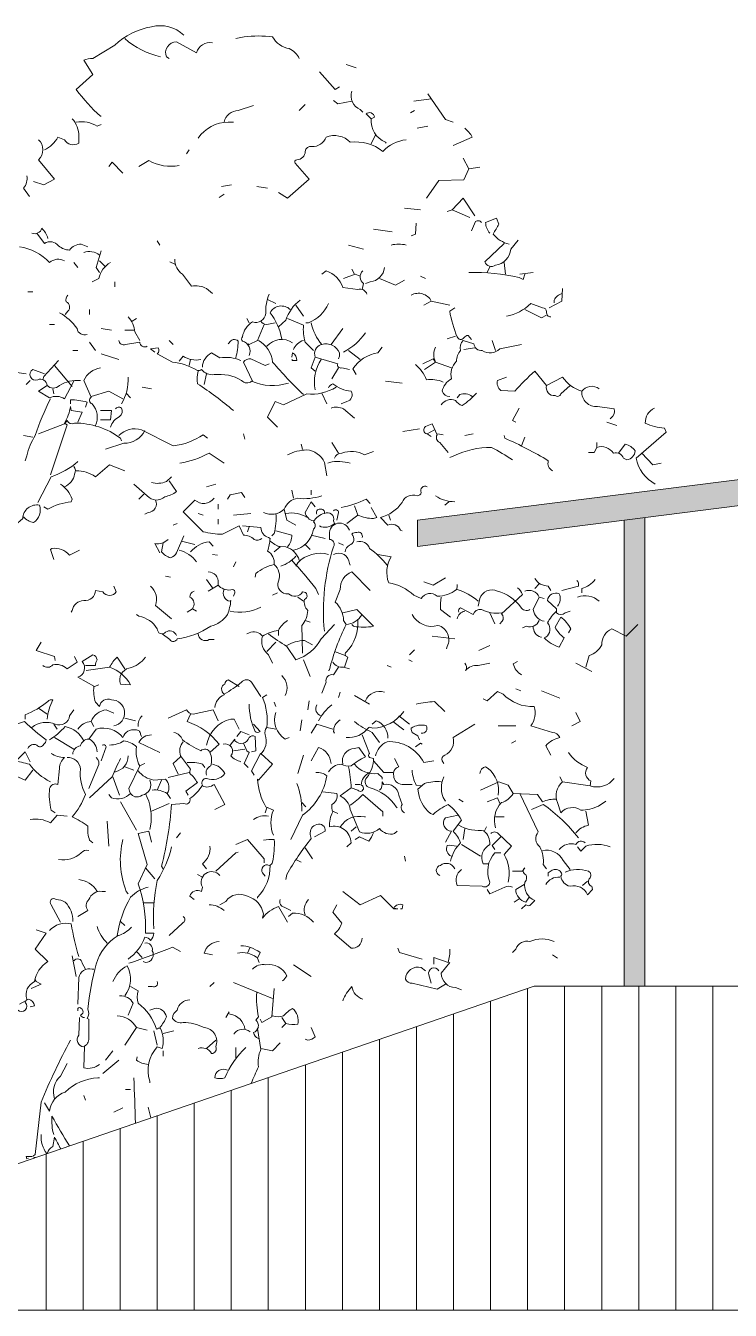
# Model space of a CAD drawing. Header units: millimetres. Extents: x 922141 to 965068, y 34629 to 256118.
# Drawn here: x 932597 to 935315, y 232863 to 237815 of the extents above; entities that cross this region are included whole.
import ezdxf

# ---------------------------------------------------------------- set-up
doc = ezdxf.new("R2010")
doc.units = ezdxf.units.MM
for name, color, linetype, lineweight in [('A-HATCH', 251, 'Continuous', 9), ('HATCH', 8, 'Continuous', 5), ('MCA__ SCALE', 154, 'Continuous', 18)]:
    doc.layers.add(name, color=color, linetype=linetype, lineweight=lineweight)
doc.layers.add('MCA__ PISCINA ELEV.', color=91, linetype='Continuous')

# ---------------------------------------------------------------- blocks, each defined once
blk = doc.blocks.new('01')
at = {"layer": 'HATCH'}
for points in [[(626265.3, 369119.6, 0.259125), (626227.2, 369129.4, 0.14621), (626184.3, 369107.9), (626158.9, 369092.3, 0.140045), (626148.1, 369090.3), (626158.9, 369073.7), (626139.3, 369056.1, 0.045349), (626167.7, 369024.9), (626168.6, 369024.9)], [(626196, 369115.7, 0.120178), (626238, 369094.2)], [(626298.5, 369110.8, 0.374222), (626280, 369099.1), (626256.5, 369111.8, 0.538727), (626244.8, 369094.2), (626247.8, 369092.3)], [(626400.1, 369092.3, 0.166656), (626388.4, 369104, -0.236053), (626368.9, 369117.7, 0.059021), (626335.7, 369117.7), (626325.9, 369115.7)], [(626461.6, 369054.2, 0.386597), (626471.4, 369032.7), (626474.3, 369029.8)], [(626312.2, 369018.1, -0.35463), (626328.8, 369031.7), (626346.4, 369037.6)], [(626134.5, 369022, -0.207474), (626142.3, 369001.4), (626142.3, 368993.6, -0.433868), (626125.7, 368997.5), (626117.9, 369000.5, -0.162277), (626102.2, 368985.8)], [(626484.1, 369022), (626478.2, 369027.8, -0.586716), (626488, 369023.9), (626484.1, 369022)], [(626484.1, 369022, 0.32309), (626500.7, 368994.6), (626501.7, 368993.6)], [(626139.3, 369018.1, -0.185669), (626163.8, 369013.2), (626168.6, 369015.1)], [(626281.9, 368999.5, -0.24263), (626317.1, 369018.1), (626323, 369018.1)], [(626593.5, 369011.2, -0.082748), (626602.3, 369000.5), (626579.8, 368990.7)], [(626095.4, 368997.5, -0.416656), (626095.4, 368974.1), (626114, 368951.6), (626101.3, 368944.8), (626089.5, 368948.7)], [(626525.1, 368997.5, 0.171967), (626497.8, 368983.9, 0.200745), (626459.7, 368994.6, 0.302124), (626431.4, 369000.5, -0.343094), (626414.8, 368989.7, 0.4142), (626407, 368983.9, -0.4142), (626397.2, 368974.1, 0.618027), (626395.2, 368970.2), (626411.8, 368951.6), (626386.4, 368929.2), (626375.7, 368936)], [(626259.5, 368967.3, -0.17128), (626224.3, 368973.1), (626212.6, 368966.3)], [(626081.7, 368955.5, -0.212204), (626077.8, 368940.9), (626084.7, 368931.1)], [(626613, 368900.9, 0.442368), (626606.2, 368901.8), (626601.3, 368891.1)], [(626622.8, 368888.2, -0.178864), (626617.9, 368900.9), (626630.6, 368905.7), (626633.5, 368898.9, 0.010635), (626626.7, 368887.2, 0.164948), (626645.3, 368875.5)], [(626106.1, 368882.3, 0.135742), (626099.3, 368894, -0.4142), (626087.6, 368888.2)], [(626093.4, 368888.2), (626102.2, 368876.4, -0.388977), (626118.8, 368873.5, 0.178864), (626131.5, 368868.6, -0.243835), (626145.2, 368875.5), (626153, 368872.5)], [(626072.9, 368872.5, -0.175232), (626108.1, 368854, -0.323349), (626125.7, 368855.9)], [(626525.1, 368874.5, 0.112473), (626507.5, 368874.5)], [(626639.4, 368876.4), (626616.9, 368855, 0.489075), (626629.6, 368851, 0.354019), (626647.2, 368869.6), (626656, 368880.3)], [(626166.7, 368862.8, 0.250641), (626148.1, 368865.7)], [(626254.6, 368857.9, 0.248367), (626263.4, 368840.3), (626274.1, 368826.6, -0.162277), (626291.7, 368823.7), (626298.5, 368817.8)], [(626179.4, 368854, 0.211838), (626165.7, 368835.4), (626157.9, 368831.5)], [(626479.2, 368816.9, 0.4142), (626468.5, 368822.7), (626450.9, 368824.7, 0.255402), (626431.4, 368844.2), (626426.5, 368840.3)], [(626474.3, 368844.2, 0.471924), (626475.3, 368829.6), (626473.4, 368822.7)], [(626499.7, 368848.1, -0.354019), (626483.1, 368831.5), (626477.3, 368829.6)], [(626598.4, 368842.3, -0.065994), (626657, 368836.4), (626661.9, 368834.4), (626663.8, 368840.3)], [(626129.6, 368815.9, 0.302765), (626127.6, 368808.1, -0.544022), (626129.6, 368797.3), (626126.6, 368793.4)], [(626365, 368816.9, 0.12587), (626361, 368794.4, -0.472687), (626345.4, 368784.6, 0.225525), (626333.7, 368767.1, 0.4142), (626333.7, 368762.2, -0.453766), (626341.5, 368745.6)], [(626401.1, 368810, 0.162277), (626384.5, 368786.6), (626375.7, 368778.8)], [(626531, 368815.9, -0.427887), (626554.4, 368809), (626575.9, 368804.2)], [(626707.8, 368817.8, 0.25296), (626698, 368810), (626698, 368807.1)], [(626152, 368770, -0.45993), (626140.3, 368776.8, 0.119247), (626119.8, 368795.4)], [(626389.4, 368799.3, 0.489075), (626365.9, 368795.4, -0.119324), (626379.6, 368765.1)], [(626434.3, 368806.1, -0.19191), (626410.9, 368783.7), (626407.9, 368783.7)], [(626581.8, 368801.2), (626575.9, 368797.3, 0.056015), (626584.7, 368767.1, 0.618027), (626592.5, 368766.1, -0.236053), (626597.4, 368769), (626601.3, 368764.1)], [(626694.1, 368790.5, -0.45993), (626689.2, 368796.4, 0.4142), (626684.3, 368801.2), (626670.6, 368806.1, -0.153275), (626642.3, 368791.5)], [(626199.9, 368790.5, -0.178864), (626207.7, 368772.9), (626213.6, 368763.1)], [(626355.2, 368785.6, 0.276978), (626362, 368781.7), (626371.8, 368783.7)], [(626386.4, 368788.5), (626405, 368780.7, 0.099014), (626407, 368761.2), (626416.7, 368751.4)], [(626413.8, 368783.7, 0.125443), (626426.5, 368758.3, -0.386597), (626447, 368748.5), (626447, 368744.6), (626446, 368741.7)], [(626325.9, 368742.6, 0.048889), (626328.8, 368762.2, 0.526016), (626318.1, 368760.2), (626317.1, 368759.2)], [(626362, 368756.3, -0.37883), (626392.3, 368760.2)], [(626477.3, 368771.9, -0.126114), (626451.9, 368749.5)], [(626189.2, 368763.1, 0.509216), (626197, 368758.3), (626213.6, 368761.2, 0.566177), (626222.4, 368756.3)], [(626387.4, 368713.3, -0.181442), (626344.4, 368715.3, -0.4142), (626332.7, 368716.3, 0.16394), (626300.5, 368723.1, -0.253143), (626285.8, 368729, -0.236053), (626281, 368728, 0.100998), (626251.7, 368737.8), (626234.1, 368747.5, 0.4142), (626235.1, 368754.4), (626226.3, 368753.4), (626231.2, 368749.5)], [(626352.3, 368763.1, -0.241638), (626368.9, 368737.8, 0.024979), (626405, 368699.7)], [(626405, 368763.1, 0.236053), (626393.3, 368752.4)], [(626425.5, 368758.3, 0.4142), (626418.7, 368743.6), (626413.8, 368730.9), (626418.7, 368727)], [(626466.5, 368723.1), (626462.6, 368729.9, -0.210266), (626491.9, 368748.5), (626496.8, 368755.3)], [(626559.3, 368755.3, 0.224854), (626559.3, 368737.8), (626546.6, 368729)], [(626575.9, 368697.7, -0.312363), (626567.1, 368703.6, -0.225677), (626577.9, 368718.2, -0.25499), (626583.7, 368738.7, -0.148804), (626588.6, 368751.4, -0.276978), (626591.5, 368763.1), (626604.2, 368759.2, 0.441483), (626614, 368751.4, 0.38205), (626634.5, 368753.4), (626659.9, 368758.3)], [(626259.5, 368738.7), (626264.4, 368744.6, 0.192581), (626284.9, 368740.7)], [(626331.7, 368739.7, 0.146759), (626307.3, 368742.6), (626297.6, 368748.5, 0.276978), (626286.8, 368731.9)], [(626345.4, 368715.3), (626334.7, 368737.8, -0.226822), (626343.5, 368741.7), (626360.1, 368733.8), (626365, 368735.8)], [(626391.3, 368743.6), (626392.3, 368748.5, -0.302765), (626397.2, 368739.7), (626392.3, 368739.7), (626391.3, 368740.7)], [(626425.5, 368740.7, 0.197815), (626418.7, 368705.5)], [(626418.7, 368743.6), (626445, 368735.8, 0.599991), (626449.9, 368730.9), (626458.7, 368729)], [(626535.9, 368734.8, -0.143997), (626548.6, 368717.2, -0.146759), (626568.1, 368714.3)], [(626102.2, 368724.1), (626088.6, 368729, 0.942245), (626094.4, 368717.2, -0.514618), (626105.2, 368710.4, 0.4142), (626119.8, 368710.4, -0.160355), (626144.2, 368716.3)], [(626167.7, 368730.9, 0.259125), (626148.1, 368716.3), (626156.9, 368696.7, 0.618027), (626157.9, 368688.9, -0.301163), (626161.8, 368663.5)], [(626199.9, 368720.2, -0.148178), (626192.1, 368688.9)], [(626281.9, 368727, 0.082748), (626281, 368712.4, -0.034805), (626323, 368681.1)], [(626689.2, 368710.4), (626675.5, 368727, 0.041733), (626652.1, 368703.6), (626635.5, 368704.5, -0.265564), (626631.6, 368716.3), (626642.3, 368720.2)], [(626730.2, 368703.6, -0.162277), (626707.8, 368720.2), (626689.2, 368710.4, 0.541992), (626699, 368698.7, 0.523941), (626705.8, 368700.6), (626716.6, 368710.4)], [(626136.4, 368715.3), (626125.7, 368694.8, 0.274826), (626108.1, 368695.8), (626095.4, 368703.6), (626105.2, 368710.4)], [(626443.1, 368708.5, -0.169128), (626408.9, 368700.6), (626381.6, 368687.9), (626371.8, 368691.8), (626363, 368673.3), (626374.7, 368661.6)], [(626434.3, 368707.5, -0.199997), (626439.2, 368712.4, 0.141068), (626460.7, 368703.6, -0.514618), (626455.8, 368691.8), (626448.9, 368688.9)], [(626750.7, 368706.5, 0.417374), (626730.2, 368703.6, 0.463791), (626748.8, 368686), (626768.3, 368683.1, -0.302765), (626764.4, 368672.3), (626763.4, 368671.3)], [(626109.1, 368694.8, 0.03894), (626091.5, 368651.8, 0.100754), (626081.7, 368628.4), (626079.8, 368622.5)], [(626150.1, 368685), (626152, 368690.9, 0.064087), (626132.5, 368693.8), (626132.5, 368688.9)], [(626566.1, 368687.9, -0.37204), (626582.7, 368692.8, 0.162277), (626590.6, 368687, 0.055374), (626607.2, 368701.6)], [(626602.3, 368697.7, 0.255692), (626587.6, 368699.7), (626584.7, 368695.8)], [(626109.1, 368605.9), (626128.6, 368664.5), (626125.7, 368666.5, 0.104355), (626132.5, 368686), (626133.5, 368681.1), (626146.2, 368679.2), (626141.3, 368667.4)], [(626185.2, 368683.1, -0.442368), (626192.1, 368684, -0.369919), (626190.1, 368674.3, 0.196625), (626179.4, 368661.6)], [(626437.2, 368684, -0.204086), (626451.9, 368683.1), (626464.6, 368672.3)], [(626815.2, 368684, 0.301514), (626804.5, 368666.5, 0.092056), (626826.9, 368660.6), (626828.9, 368655.7), (626793.7, 368625.4, 0.222809), (626816.2, 368595.2)], [(626095.4, 368653.8), (626125.7, 368665.5), (626128.6, 368669.4, 0.4142), (626137.4, 368666.5, -0.159607), (626191.1, 368648.9), (626192.1, 368645.9)], [(626189.2, 368651.8, -0.291199), (626215.5, 368658.6), (626252.6, 368640.1, 0.123093), (626287.8, 368652.8), (626292.7, 368648.9)], [(626549.5, 368653.8, -0.659393), (626547.6, 368662.5), (626555.4, 368665.5), (626561.3, 368652.8, 0.49527), (626564.2, 368644), (626574, 368632.3)], [(626219.4, 368657.7, -0.286789), (626195, 368643), (626173.5, 368636.2)], [(626696, 368610.8, -0.362045), (626691.2, 368622.5, 0.029785), (626640.4, 368648.9), (626639.4, 368651.8)], [(626260.5, 368619.6, 0.07692), (626294.6, 368631.3), (626312.2, 368619.6)], [(626386.4, 368629.3, -0.116699), (626408.9, 368635.2, -0.270767), (626429.4, 368620.6), (626432.3, 368604.9)], [(626441.1, 368625.4, -0.364258), (626449.9, 368631.3, -0.223816), (626476.3, 368629.3), (626487, 368633.2)], [(626649.2, 368623.5, 0.023788), (626624.7, 368638.1, 0.105392), (626580.8, 368628.4), (626575.9, 368626.4)], [(626738, 368632.3), (626744.9, 368632.3), (626747.8, 368638.1, -0.343094), (626767.3, 368631.3, -0.4142), (626779.1, 368625.4), (626783, 368623.5, 0.359619), (626792.7, 368634.2, 0.165543), (626781, 368642), (626773.2, 368631.3)], [(626141.3, 368621.5, -0.101349), (626110, 368603.9), (626094.4, 368573.7)], [(626136.4, 368615.7, -0.343094), (626137.4, 368606.9, -0.260178), (626125.7, 368592.2)], [(626139.3, 368610.8, -0.148178), (626161.8, 368603.9), (626178.4, 368617.6), (626196, 368610.8)], [(626459.7, 368619.6, 0.121552), (626435.3, 368620.6), (626433.3, 368619.6)], [(626247.8, 368599.1), (626256.5, 368586.4, -0.109772), (626242.9, 368580.5, -0.427002), (626222.4, 368581.5), (626206.7, 368595.2)], [(626250.7, 368603.9), (626244.8, 368598.1, -0.166153), (626227.2, 368597.1)], [(626120.8, 368595.2, -0.16861), (626134.5, 368577.6), (626133.5, 368574.6, 0.105759), (626106.1, 368565.9), (626101.3, 368568.8)], [(626549.5, 368592.2, 0.754288), (626542.7, 368585.4, -0.333328), (626537.8, 368581.5, 0.4142), (626520.2, 368573.7, -0.17865), (626494.9, 368556.1), (626503.6, 368547.3, -0.438309), (626518.3, 368541.4), (626520.2, 368540.5)], [(626077.8, 368557.1, 0.188675), (626089.5, 368550.2, 0.343094), (626096.4, 368570.7, 0.452606), (626076.8, 368555.1), (626068, 368547.3, -0.030823), (626053.4, 368557.1), (626052.4, 368559)], [(626232.1, 368576.6, -0.535172), (626223.3, 368562), (626219.4, 368560)], [(626300.5, 368578.6, -0.435272), (626278, 368576.6), (626264.4, 368562.9), (626287.8, 368539.5, 0.048386), (626310.3, 368536.6), (626329.8, 368546.3), (626334.7, 368535.6, -0.178864), (626347.4, 368530.7, 0.323349), (626356.2, 368531.7)], [(626358.1, 368562, 0.307983), (626382.5, 368565.9, -0.275284), (626398.2, 368578.6, 0.105927), (626426.5, 368581.5)], [(626418.7, 368568.8), (626413.8, 368574.6), (626407, 368562, 0.302765), (626416.7, 368552.2)], [(626448.9, 368567.8, 0.060013), (626478.2, 368577.6), (626483.1, 368572.7)], [(626464.6, 368569.8), (626468.5, 368559, 0.111496), (626487, 368555.1), (626490.9, 368556.1), (626484.1, 368567.8)], [(626559.3, 368581.5, 0.148178), (626581.8, 368574.6)], [(626372.8, 368561, -0.082748), (626370.8, 368537.5), (626367.9, 368534.6)], [(626384.5, 368561, -0.185669), (626409.9, 368556.1), (626407.9, 368557.1)], [(626429.4, 368561, 0.209167), (626416.7, 368551.2, -0.449051), (626416.7, 368542.4, -0.306015), (626393.3, 368518)], [(626420.6, 368560, -0.618027), (626424.5, 368565.9, -0.599991), (626429.4, 368561, -0.649872), (626440.2, 368552.2), (626441.1, 368549.3, -0.314713), (626423.6, 368546.3)], [(626440.2, 368563.9, -0.704712), (626446, 368562), (626444.1, 368553.2)], [(626333.7, 368546.3), (626355.2, 368544.4, 0.32254), (626364, 368532.7), (626365.9, 368531.7, -0.077118), (626363, 368517, -0.302765), (626370.8, 368501.4, -0.32045), (626375.7, 368481.9, 0.575546), (626387.4, 368467.2, 0.470993), (626404, 368469.2, -0.926025), (626406, 368460.4, 0.236053), (626409.9, 368447.7, -0.182587), (626403, 368430.1), (626404, 368397.9)], [(626372.8, 368540.5), (626391.3, 368535.6, -0.190887), (626386.4, 368521.9)], [(626458.7, 368541.4, 0.89061), (626435.3, 368536.6), (626435.3, 368530.7, -0.566177), (626440.2, 368521.9, 0.104599), (626429.4, 368423.3)], [(626473.4, 368532.7, 0.720749), (626467.5, 368538.5, 0.302765), (626461.6, 368536.6, -0.566177), (626458.7, 368523.9, 0.276978), (626453.8, 368516)], [(626246.8, 368530.7, -0.24913), (626231.2, 368525.8), (626237, 368515.1)], [(626265.3, 368534.6), (626256.5, 368515.1, -0.224854), (626249.7, 368509.2, -0.158417), (626239, 368516), (626240.9, 368526.8)], [(626273.1, 368516, -0.19014), (626294.6, 368527.8), (626299.5, 368522.9)], [(626365.9, 368528.7, 0.090164), (626377.7, 368521.9), (626370.8, 368516)], [(626502.7, 368500.4, 0.077194), (626482.2, 368520, 0.4142), (626467.5, 368527.8)], [(626143.3, 368518), (626131.5, 368512.1, 0.266052), (626111, 368520), (626109.1, 368519), (626113, 368507.3)], [(626259.5, 368518, -0.180573), (626280, 368504.3)], [(626400.1, 368506.3, 0.25), (626384.5, 368521.9), (626374.7, 368522.9)], [(626396.2, 368511.2, -0.128281), (626378.6, 368499.4)], [(626434.3, 368513.1, 0.272293), (626398.2, 368503.4), (626396.2, 368499.4)], [(626440.2, 368513.1, -0.548935), (626458.7, 368502.4), (626459.7, 368500.4)], [(626491.9, 368513.1), (626507.5, 368510.2, 0.234207), (626504.6, 368479.9, -0.160019), (626533.9, 368465.3), (626542.7, 368461.4, -0.489075), (626561.3, 368464.3, 0.168671), (626583.7, 368472.1), (626584.7, 368475), (626584.7, 368478)], [(626370.8, 368501.4, 0.109406), (626349.3, 368490.7), (626348.4, 368486.7)], [(626391.3, 368506.3, -0.017029), (626419.6, 368473.1), (626422.6, 368466.2)], [(626293.7, 368492.6, -0.441071), (626305.4, 368479.9, 0.236053), (626306.4, 368476, 0.265564), (626322, 368472.1, -0.4142), (626324.9, 368468.2), (626323, 368464.3)], [(626483.1, 368471.1), (626461.6, 368492.6, 0.331436), (626448, 368472.1), (626442.1, 368457.4, -0.197815), (626451.9, 368436), (626454.8, 368431.1)], [(626675.5, 368484.8, 0.252106), (626691.2, 368476), (626694.1, 368471.1)], [(626724.4, 368482.8, -0.302765), (626726.3, 368476), (626706.8, 368471.1)], [(626745.9, 368483.8, -0.162277), (626730.2, 368473.1), (626730.2, 368468.2)], [(626183.3, 368476), (626186.2, 368469.2, -0.506302), (626170.6, 368469.2), (626161.8, 368471.1, -0.45929), (626148.1, 368459.4, 0.32254), (626134.5, 368447.7), (626133.5, 368445.7)], [(626226.3, 368476, -0.302765), (626232.1, 368453.5), (626250.7, 368437.9)], [(626312.2, 368472.1, 0.514618), (626319.1, 368458.4), (626320, 368459.4, -0.074905), (626316.1, 368442.8, -0.18132), (626296.6, 368429.1, -0.109772), (626257.5, 368414.5, -0.561981), (626248.7, 368413.5), (626239.9, 368420.3)], [(626277.1, 368470.1, 0.355026), (626272.2, 368463.3, -0.470993), (626275.1, 368449.6), (626280, 368446.7)], [(626584.7, 368472.1, -0.105759), (626609.1, 368458.4)], [(626669.7, 368448.7, -0.401794), (626658.9, 368451.6, 0.173447), (626631.6, 368470.1, 0.449051), (626611.1, 368461.4), (626609.1, 368452.6)], [(626655, 368474.1, -0.162277), (626660.9, 368466.2), (626636.5, 368443.8, -0.343094), (626637.4, 368435), (626634.5, 368432.1)], [(626663.8, 368470.1, -0.4142), (626680.4, 368463.3), (626686.3, 368461.4)], [(626701.9, 368452.6, 0.295303), (626703.9, 368467.2, 0.5), (626690.2, 368459.4), (626700.9, 368449.6), (626700.9, 368444.8, 0.399994), (626710.7, 368444.8), (626716.6, 368446.7)], [(626750.7, 368458.4, 0.274033), (626725.3, 368463.3)], [(626319.1, 368446.7, 0.172012), (626355.2, 368451.6)], [(626566.1, 368463.3, 0.082748), (626565.2, 368448.7), (626576.9, 368439.9)], [(626586.7, 368445.7, -0.4142), (626588.6, 368450.6), (626603.3, 368442.8, -0.382629), (626613, 368448.7, 0.162277), (626636.5, 368444.8)], [(626680.4, 368463.3), (626673.6, 368448.7, 0.333328), (626686.3, 368435)], [(626256.5, 368418.4, 0.489075), (626243.8, 368422.3, -0.720749), (626234.1, 368426.2, 0.210693), (626212.6, 368440.8), (626209.7, 368442.8)], [(626386.4, 368436, 0.126938), (626375.7, 368424.2, 0.123093), (626357.1, 368417.4, 0.382629), (626341.5, 368421.3), (626338.6, 368420.3)], [(626473.4, 368442.8, -0.252106), (626454.8, 368431.1, 0.053238), (626435.3, 368378.3), (626434.3, 368377.4)], [(626450.9, 368444.8), (626467.5, 368448.7), (626487, 368429.1, -0.083908), (626463.6, 368429.1), (626461.6, 368431.1)], [(626468.5, 368436.9, -0.221268), (626454.8, 368398.8, 0.618027), (626456.8, 368393), (626452.9, 368381.3)], [(626532, 368442.8, 0.359314), (626562.2, 368430.1, -0.483139), (626573, 368405.7), (626572, 368402.8)], [(626593.5, 368446.7, 0.333328), (626584.7, 368437.9)], [(626680.4, 368436, -0.4142), (626665.8, 368429.1), (626660.9, 368427.2)], [(626700.9, 368446.7, 0.099014), (626690.2, 368433, -0.463791), (626688.2, 368416.4), (626686.3, 368415.5, 0.112411), (626703.9, 368404.7), (626709.7, 368415.5, -0.099014), (626699, 368428.1), (626705.8, 368439.9, -0.099014), (626717.5, 368426.2), (626714.6, 368421.3)], [(626281.9, 368420.3, 0.551163), (626294.6, 368413.5), (626300.5, 368413.5)], [(626364, 368420.3, 0.031036), (626385.5, 368405.7), (626396.2, 368390.1, 0.203522), (626425.5, 368414.5), (626441.1, 368431.1)], [(626673.6, 368429.1, 0.343094), (626682.4, 368416.4), (626683.3, 368416.4)], [(626795.7, 368431.1), (626782, 368417.4), (626765.4, 368426.2, 0.291199), (626753.7, 368407.6, -0.207977), (626739, 368394.9), (626735.1, 368381.3)], [(626357.1, 368417.4, 0.315216), (626364, 368395.9), (626368.9, 368386.2)], [(626385.5, 368406.7, -0.122009), (626406, 368412.5), (626415.7, 368407.6)], [(626137.4, 368394), (626140.3, 368387.1), (626128.6, 368379.3, 0.259125), (626112, 368384.2, -0.4142), (626100.3, 368383.2)], [(626150.1, 368383.2), (626161.8, 368383.2, -0.162277), (626163.8, 368390.1, 0.265564), (626158.9, 368395.9), (626146.2, 368388.1, -0.544022), (626141.3, 368369.5), (626160.8, 368358.8), (626165.7, 368360.8)], [(626196, 368379.3), (626187.2, 368393, 0.08429), (626178.4, 368381.3), (626151.1, 368377.4)], [(626178.4, 368381.3, -0.186218), (626202.8, 368360.8), (626191.1, 368361.7, -0.438553), (626200.9, 368380.3, 0.177994), (626220.4, 368393)], [(626446, 368381.3), (626440.2, 368372.5, 0.577133), (626431.4, 368363.7), (626426.5, 368351)], [(626439.2, 368387.1, 0.283676), (626451.9, 368381.3), (626458.7, 368379.3)], [(626593.5, 368386.2, -0.343094), (626594.5, 368377.4, -0.253143), (626609.1, 368383.2), (626622.8, 368386.2)], [(626655, 368388.1), (626650.1, 368385.2, 0.209167), (626659.9, 368372.5)], [(626301.5, 368334.4, -0.290726), (626312.2, 368349), (626312.2, 368350, 0.044205), (626332.7, 368363.7, -0.511307), (626344.4, 368363.7), (626355.2, 368347.1)], [(626312.2, 368350, -0.585617), (626313.2, 368361.7, -0.343094), (626317.1, 368366.6), (626329.8, 368358.8)], [(626379.6, 368371.5, -0.338058), (626383.5, 368348.1)], [(626159.9, 368358.8, 0.099014), (626161.8, 368340.3), (626166.7, 368335.4, -0.5), (626180.4, 368343.2, -0.931549), (626183.3, 368312.9)], [(626362, 368349), (626357.1, 368346.1, -0.136307), (626362, 368311, 0.236053), (626360.1, 368302.2, -0.336868), (626354.2, 368279.7), (626344.4, 368260.2), (626347.4, 368255.3)], [(626477.3, 368342.2, -0.386597), (626499.7, 368352)], [(626694.1, 368278.7), (626688.2, 368289.5, -0.165543), (626704.8, 368299.2, 0.276978), (626696, 368305.1), (626670.6, 368312.9, 0.260544), (626674.6, 368335.4, -0.218338), (626638.4, 368350), (626631.6, 368352.9), (626619.9, 368342.2), (626615, 368344.2)], [(626105.2, 368320.7, -0.085083), (626112, 368343.2, 0.302765), (626106.1, 368341.2, -0.07106), (626079.8, 368325.6), (626079.8, 368320.7)], [(626087.6, 368311, -0.268112), (626114.9, 368314.9, 0.520645), (626131.5, 368324.6), (626136.4, 368331.5)], [(626141.3, 368309, -0.252106), (626156.9, 368317.8, -0.289337), (626174.5, 368331.5), (626183.3, 368327.6)], [(626246.8, 368321.7), (626268.3, 368331.5, 0.276978), (626276.1, 368326.6), (626299.5, 368331.5), (626305.4, 368318.8)], [(626346.4, 368314.9), (626354.2, 368306.1, -0.369919), (626348.4, 368306.1, -0.105927), (626341.5, 368338.3)], [(626425.5, 368324.6, -0.5), (626420.6, 368337.3)], [(626438.2, 368337.3, 0.113876), (626422.6, 368318.8)], [(626522.2, 368329.5, -0.223892), (626486.1, 368310, 0.236053), (626481.2, 368311, -0.255539), (626454.8, 368299.2)], [(626536.8, 368338.3, -0.044617), (626558.3, 368341.2), (626570.1, 368329.5)], [(626082.7, 368286.5, -0.4142), (626093.4, 368290.4, 0.618027), (626101.3, 368291.4, 0.236053), (626104.2, 368296.3, -0.025253), (626078.8, 368317.8), (626067.1, 368313.9)], [(626216.5, 368324.6, 0.226822), (626211.6, 368311.9)], [(626273.1, 368326.6), (626269.2, 368317.8, -0.147644), (626306.4, 368291.4), (626295.6, 368281.7, 0.544022), (626284.9, 368283.6, -0.033691), (626263.4, 368296.3, 0.265564), (626253.6, 368305.1)], [(626291.7, 368290.4, -0.299683), (626320, 368320.7), (626323.9, 368320.7), (626329.8, 368309)], [(626372.8, 368328.5, 0.345856), (626383.5, 368297.3), (626388.4, 368299.2)], [(626448, 368319.7, 0.284134), (626440.2, 368306.1), (626441.1, 368304.1)], [(626464.6, 368317.8, 0.05574), (626485.1, 368305.1), (626493.9, 368293.4)], [(626503.6, 368298.3, 0.331436), (626490, 368318.8), (626485.1, 368314.9)], [(626605.2, 368314.9), (626579.8, 368299.2, -0.386597), (626570.1, 368278.7, 0.4142), (626567.1, 368271.9), (626569.1, 368269)], [(626148.1, 368295.3, 0.245377), (626126.6, 368311.9, -0.04718), (626108.1, 368296.3)], [(626135.4, 368279.7, -0.38205), (626144.2, 368289.5, -0.343094), (626154, 368297.3), (626162.8, 368309, -0.305801), (626194, 368299.2, -0.395447), (626208.7, 368308, -0.45993), (626214.5, 368303.1), (626215.5, 368300.2)], [(626237, 368281.7), (626212.6, 368293.4, -0.300919), (626227.2, 368302.2)], [(626319.1, 368290.4), (626324.9, 368297.3), (626324.9, 368295.3, 0.572937), (626341.5, 368299.2, -0.4142), (626348.4, 368300.2), (626349.3, 368283.6), (626344.4, 368282.6)], [(626473.4, 368302.2), (626482.2, 368280.7, 0.4142), (626482.2, 368275.8), (626487, 368274.8, -0.142853), (626479.2, 368252.4, 0.651138), (626483.1, 368240.6, -0.176163), (626513.4, 368218.2), (626514.4, 368217.2)], [(626542.7, 368304.1, 0.618027), (626548.6, 368312.9, 0.236053), (626531, 368310, 0.162277), (626532, 368305.1), (626538.8, 368301.2), (626540.8, 368296.3)], [(626155, 368297.3, -0.236053), (626163.8, 368282.6)], [(626169.6, 368290.4, -0.4142), (626174.5, 368288.5), (626168.6, 368271.9)], [(626178.4, 368290.4, 0.147995), (626195, 368295.3, -0.141068), (626209.7, 368288.5, 0.162277), (626213.6, 368266)], [(626264.4, 368294.3, 0.278137), (626261.4, 368277.7), (626273.1, 368262.1, 0.236053), (626272.2, 368257.2, -0.082748), (626281, 368246.5), (626267.3, 368236.7), (626270.2, 368231.8)], [(626331.7, 368270.9, -0.135742), (626320, 368277.7, 0.752304), (626311.2, 368291.4)], [(626437.2, 368269, 0.305618), (626422.6, 368287.5), (626413.8, 368271.9)], [(626450.9, 368268, -0.469284), (626464.6, 368286.5), (626469.5, 368287.5), (626477.3, 368276.8, 0.045807), (626460.7, 368266, -0.162277), (626448.9, 368268, 0.236053), (626434.3, 368259.2)], [(626557.4, 368271.9), (626545.6, 368269.9, 0.299652), (626502.7, 368294.3, 0.226822), (626489, 368277.7)], [(626109.1, 368247.5, -0.118393), (626084.7, 368268, 0.030823), (626066.1, 368271.9), (626047.5, 368264.1, 0.162277), (626041.7, 368247.5)], [(626110, 368280.7, 0.139038), (626125.7, 368275.8, 0.218246), (626119.8, 368263.1), (626117.9, 368244.5, 0.4142), (626108.1, 368239.7, 0.076462), (626110, 368214.3), (626114.9, 368211.3)], [(626128.6, 368275.8, -0.437042), (626144.2, 368262.1, 0.14122), (626150.1, 368232.8, -0.094193), (626134.5, 368206.4, -0.062256), (626153, 368195.7, 0.109772), (626155, 368179.1), (626158.9, 368176.2)], [(626162.8, 368275.8, -0.368179), (626164.7, 368265), (626154, 368239.7)], [(626191.1, 368274.8, 0.00708), (626181.3, 368253.3), (626155, 368228.9)], [(626199.9, 368277.7, -0.355026), (626185.2, 368259.2), (626184.3, 368259.2)], [(626225.3, 368249.4, -0.489075), (626216.5, 368231.8, -0.192581), (626207.7, 368229.9, -0.295303), (626200.9, 368239.7), (626213.6, 368266), (626217.5, 368268), (626219.4, 368269)], [(626269.2, 368269.9, -0.109772), (626286.8, 368268), (626289.8, 368264.1)], [(626295.6, 368281.7, -0.182251), (626296.6, 368266, 0.4142), (626291.7, 368255.3)], [(626355.2, 368280.7), (626368.9, 368268), (626352.3, 368249.4), (626351.3, 368250.4, 0.119431), (626361, 368218.2), (626369.8, 368214.3, 0.200851), (626369.8, 368185)], [(626511.5, 368274.8), (626516.3, 368265, 0.4142), (626510.5, 368254.3, 0.399994), (626520.2, 368244.5), (626532, 368244.5)], [(626740, 368242.6), (626741, 368248.4, -0.5), (626737.1, 368264.1, -0.143997), (626714.6, 368281.7)], [(626088.6, 368261.1), (626079.8, 368249.4), (626064.1, 368256.3), (626058.3, 368251.4), (626055.4, 368253.3, -0.4142), (626048.5, 368244.5), (626042.7, 368212.3), (626037.8, 368209.4)], [(626211.6, 368260.2, 0.178345), (626230.2, 368249.4), (626243.8, 368250.4, -0.344315), (626245.8, 368233.8), (626249.7, 368227.9)], [(626298.5, 368268, -0.225677), (626313.2, 368257.2, -0.341064), (626291.7, 368251.4, 0.566177), (626286.8, 368243.6, -0.109283), (626272.2, 368227.9, -0.690201), (626265.3, 368222.1), (626250.7, 368221.1, -0.048447), (626239, 368148.8), (626240.9, 368145.9)], [(626419.6, 368258.2, -0.211075), (626432.3, 368254.3, -0.194443), (626404, 368208.4), (626390.3, 368180.1)], [(626457.7, 368265, -0.044205), (626460.7, 368240.6), (626448, 368230.9, -0.247559), (626459.7, 368215.2), (626470.4, 368188.9, 0.274033), (626493.9, 368192.8, 0.302765), (626511.5, 368186.9), (626514.4, 368189.8)], [(626482.2, 368258.2, 0.276978), (626472.4, 368243.6, -1.387421), (626468.5, 368237.7), (626460.7, 368240.6)], [(626464.6, 368268, 0.265564), (626491.9, 368257.2), (626496.8, 368252.4), (626496.8, 368250.4)], [(626532, 368261.1, 0.112991), (626536.8, 368243.6), (626542.7, 368242.6)], [(626632.6, 368231.8, 0.276672), (626620.8, 368263.1), (626617.9, 368265, 0.336868), (626611.1, 368257.2)], [(626286.8, 368242.6, 0.302765), (626300.5, 368244.5), (626313.2, 368221.1), (626301.5, 368215.2)], [(626397.2, 368245.5, -0.102539), (626403, 368213.3)], [(626493.9, 368237.7, 0.276978), (626496.8, 368247.5), (626498.8, 368244.5, -0.437134), (626516.3, 368231.8), (626520.2, 368221.1, 0.465973), (626523.2, 368211.3)], [(626566.1, 368247.5, 0.099014), (626546.6, 368245.5), (626538.8, 368238.7, 0.204086), (626553.4, 368210.4), (626556.4, 368209.4, -0.054871), (626574, 368221.1, -0.113876), (626589.6, 368202.5), (626579.8, 368189.8, -0.116058), (626588.6, 368176.2, 0.147995), (626576.9, 368154.7)], [(626569.1, 368253.3, 0.253922), (626570.1, 368226), (626571, 368225)], [(626704.8, 368253.3), (626707.8, 368247.5, 0.330292), (626701.9, 368223.1), (626705.8, 368211.3, -0.379913), (626729.2, 368214.3, 0.105927), (626749.8, 368219.1), (626758.5, 368225)], [(626768.3, 368251.4, -0.312363), (626740, 368242.6), (626707.8, 368247.5)], [(626202.8, 368233.8, -0.299759), (626180.4, 368228.9), (626177.4, 368232.8)], [(626220.4, 368233.8, -0.154129), (626226.3, 368195.7), (626225.3, 368191.8)], [(626228.2, 368237.7, -0.176163), (626245.8, 368233.8)], [(626427.5, 368235.7), (626444.1, 368233.8, -0.369919), (626438.2, 368221.1, 0.099014), (626439.2, 368212.3, 0.13028), (626435.3, 368194.7, -0.492157), (626460.7, 368176.2), (626455.8, 368171.3)], [(626459.7, 368220.1, 0.062256), (626474.3, 368232.8), (626497.8, 368212.3), (626497.8, 368207.4)], [(626629.6, 368193.8, -0.28566), (626636.5, 368223.1, 0.1866), (626650.1, 368233.8), (626678.5, 368232.8), (626684.3, 368224, -0.133911), (626700.9, 368227)], [(626658, 368233.8), (626679.4, 368188.9, 0.439896), (626681.4, 368171.3, -0.141937), (626685.3, 368150.8), (626689.2, 368145.9)], [(626671.6, 368215.2), (626685.3, 368221.1, -0.072571), (626726.3, 368182)], [(626735.1, 368213.3), (626738, 368196.7, 0.176727), (626723.4, 368187.9)], [(626085.6, 368203.5, -0.162277), (626109.1, 368199.6), (626116.9, 368208.4), (626128.6, 368207.4)], [(626364, 368207.4, 0.192581), (626346.4, 368203.5)], [(626417.7, 368183), (626430.4, 368189.8, 0.554245), (626420.6, 368197.7, 0.363327), (626412.8, 368185.9), (626413.8, 368181.1, 0.037247), (626385.5, 368139.1), (626384.5, 368133.2)], [(626448, 368194.7, -0.331299), (626476.3, 368206.4), (626477.3, 368206.4)], [(626585.7, 368208.4), (626571, 368205.5, 0.632828), (626577.9, 368189.8), (626571, 368177.1)], [(626586.7, 368196.7, 0.157104), (626616.9, 368190.8), (626618.9, 368194.7)], [(626194, 368180.1, 0.160629), (626197.9, 368119.5), (626199.9, 368116.6)], [(626227.2, 368177.1), (626224.3, 368189.8), (626211.6, 368186.9), (626222.4, 368150.8), (626211.6, 368128.3, -0.095917), (626220.4, 368070.7), (626230.2, 368070.7, -0.148804), (626226.3, 368061.9, 0.276978), (626219.4, 368065.8, -0.162277), (626199.9, 368040.4)], [(626358.1, 368179.1, -0.07106), (626370.8, 368180.1, -0.06636), (626368.9, 368153.7, -0.265564), (626365, 368149.8, 0.763794), (626357.1, 368141), (626360.1, 368137.1)], [(626487, 368187.9, -0.062256), (626481.2, 368178.1), (626470.4, 368183), (626465.6, 368180.1)], [(626616, 368189.8, -0.253922), (626622.8, 368174.2, 0.404556), (626615, 368151.8), (626620.8, 368151.8)], [(626623.8, 368186.9, -0.449051), (626632.6, 368186.9), (626648.2, 368172.3), (626639.4, 368162.5, -0.203598), (626644.3, 368130.3)], [(626118.8, 368156.6, 0.234924), (626145.2, 368164.5, -0.276978), (626154, 368167.4)], [(626250.7, 368171.3, -0.088547), (626234.1, 368132.2, 0.068634), (626230.2, 368075.6)], [(626295.6, 368172.3, -0.270905), (626286.8, 368151.8), (626291.7, 368145.9)], [(626583.7, 368172.3, 0.082748), (626573, 368173.2, 0.4142), (626577.9, 368160.5)], [(626635.5, 368164.5), (626628.7, 368164.5, 0.29216), (626622.8, 368130.3, -0.566177), (626614, 368125.4), (626584.7, 368126.4, -0.362045), (626589.6, 368144.9)], [(626684.3, 368167.4, -0.319839), (626708.7, 368155.7), (626716.6, 368144.9)], [(626734.1, 368176.2, 0.526016), (626723.4, 368174.2, 0.302765), (626703.9, 368168.4)], [(626763.4, 368171.3, 0.183044), (626735.1, 368172.3), (626729.2, 368166.4), (626725.3, 368171.3)], [(626365.9, 368149.8, -0.206207), (626351.3, 368112.7), (626351.3, 368111.7)], [(626581.8, 368145.9, 0.486771), (626565.2, 368149.8, 0.763794), (626564.2, 368138.1)], [(626307.3, 368138.1, 0.904037), (626286.8, 368124.4), (626285.8, 368119.5, 0.468369), (626272.2, 368113.7), (626277.1, 368109.8)], [(626659.9, 368099), (626664.8, 368103.9, 0.236053), (626669.7, 368102.9), (626675.5, 368108.8, -0.37204), (626663.8, 368130.3, 0.343094), (626664.8, 368139.1, -0.618027), (626663.8, 368146.9), (626660.9, 368143), (626649.2, 368143)], [(626704.8, 368136.1, 0.302765), (626688.2, 368127.3)], [(626710.7, 368142, -0.186783), (626738, 368143, -0.561981), (626739, 368134.2, 0.49527), (626741.9, 368125.4), (626742.9, 368121.5), (626737.1, 368115.6, 0.366302), (626716.6, 368125.4, -0.313339), (626705.8, 368137.1, 0.4142), (626705.8, 368142, 0.236053), (626700.9, 368144.9, 0.243835), (626691.2, 368141), (626691.2, 368137.1)], [(626141.3, 368090.2), (626153, 368097.1, -0.388977), (626154, 368109.8, -0.333328), (626169.6, 368119.5), (626173.5, 368119.5)], [(626163.8, 368119.5, 0.236053), (626142.3, 368133.2)], [(626187.2, 368067.8, -0.090622), (626202.8, 368112.7, -0.133911), (626223.3, 368124.4)], [(626450.9, 368119.5), (626471.4, 368103.9), (626494.9, 368114.6), (626510.5, 368099), (626515.4, 368099), (626510.5, 368100, -0.350769), (626521.2, 368103.9), (626520.2, 368099), (626518.3, 368099)], [(626649.2, 368124.4, 0.224854), (626640.4, 368124.4), (626622.8, 368116.6), (626619.9, 368121.5)], [(626662.8, 368127.3), (626653.1, 368121.5, 0.326782), (626664.8, 368106.8), (626668.7, 368112.7)], [(626135.4, 368084.4, 0.207123), (626126.6, 368106.8, 0.162277), (626115.9, 368109.8, 1), (626110, 368103.9), (626120.8, 368083.4)], [(626294.6, 368103.9, -0.182587), (626312.2, 368097.1)], [(626386.4, 368083.4), (626375.7, 368101.9, 0.143997), (626357.1, 368088.3), (626358.1, 368093.2, 0.297897), (626339.6, 368113.7, 0.38205), (626314.2, 368107.8), (626307.3, 368103.9)], [(626377.7, 368109.8, 0.480621), (626382.5, 368101), (626390.3, 368097.1)], [(626407, 368092.2, -0.302765), (626410.9, 368109.8)], [(626473.4, 368064.8, -0.45993), (626460.7, 368053.1), (626441.1, 368069.7, 0.123093), (626449.9, 368082.4), (626439.2, 368095.1), (626444.1, 368103.9)], [(626264.4, 368090.2, -0.618027), (626263.4, 368082.4), (626247.8, 368067.8)], [(626416.7, 368083.4, 0.250473), (626392.3, 368094.1), (626387.4, 368090.2)], [(626092.5, 368074.6), (626104.2, 368070.7), (626091.5, 368052.1), (626106.1, 368037.5, 0.212204), (626090.5, 368014, 0.383728), (626081.7, 367993.5), (626079.8, 367989.6, -1), (626071, 367980.8), (626066.1, 367970.1)], [(626142.3, 368043.3, -0.029968), (626133.5, 368081.4, 0.283035), (626108.1, 368073.6)], [(626166.7, 367917.4, -0.236053), (626148.1, 367913.4), (626149.1, 367938.8, 0.333328), (626154, 367949.6), (626154, 367970.1), (626152, 367971.1, 0.2798), (626153, 367981.8, -0.042465), (626162.8, 368034.6, -0.189301), (626188.2, 368067.8, 0.146225), (626203.8, 368077.5)], [(626175.5, 368059, -0.117737), (626163.8, 368078.5)], [(626219.4, 368059, -0.577133), (626228.2, 368050.2, -0.580322), (626220.4, 368036.5), (626217.5, 368037.5)], [(626306.4, 368060.9, 0.326447), (626288.8, 368047.3), (626298.5, 368045.3)], [(626698, 368060.9, 0.20903), (626669.7, 368060.9, 0.383728), (626653.1, 368052.1), (626649.2, 368048.2)], [(626200.9, 368035.5, 0.016953), (626251.7, 368054.1), (626261.4, 368049.2)], [(626350.3, 368042.4, 0.216599), (626327.8, 368047.3)], [(626331.7, 368056, -0.142853), (626354.2, 368048.2), (626351.3, 368041.4), (626353.2, 368036.5)], [(626575.9, 368052.1, -0.099014), (626574, 368036.5), (626557.4, 368042.4), (626557.4, 368034.6)], [(626136.4, 368038.5, -0.697281), (626146.2, 368035.5), (626150.1, 368028.7)], [(626141.3, 367987.7), (626142.3, 368018.9, -0.422256), (626157.9, 368028.7), (626159.9, 368028.7)], [(626182.3, 368014, -0.1866), (626198.9, 368032.6, -0.300629), (626196, 367997.4)], [(626380.6, 368015, 0.099014), (626385.5, 368020.9, 0.333328), (626361, 368033.6, 0.259125), (626345.4, 368028.7)], [(626571, 368011.1), (626561.3, 368005.3), (626532, 368012.1, -0.343094), (626524.2, 368017, -0.469284), (626542.7, 368030.6), (626547.6, 368026.7)], [(626563.2, 368026.7, 0.900253), (626551.5, 368021.9), (626554.4, 368012.1)], [(626575.9, 368036.5), (626566.1, 368023.8, 0.411758), (626582.7, 368007.2), (626589.6, 368004.3)], [(626234.1, 368014, -0.720749), (626228.2, 368008.2), (626223.3, 368008.2)], [(626202.8, 368008.2), (626211.6, 368003.3, 0.133911), (626211.6, 367988.7, -0.162277), (626233.1, 367958.4, -0.236053), (626238, 367959.4, -0.173203), (626239.9, 367935.9), (626234.1, 367937.9, 0.271317), (626225.3, 367897.8), (626225.3, 367895.9)], [(626350.3, 368001.3, 0.06636), (626352.3, 367973), (626349.3, 367969.1, -0.580322), (626346.4, 367954.5, 0.236053), (626352.3, 367947.6)], [(626474.3, 367993.5, -0.283386), (626461.6, 368008.2, 0.099014), (626450.9, 367991.6)], [(626072.9, 367987.7), (626083.7, 367993.5, -0.336868), (626090.5, 367985.7), (626085.6, 367984.7)], [(626149.1, 367972, -0.236053), (626144.2, 367975, 0.659393), (626145.2, 367982.8, 0.5), (626141.3, 367982.8), (626141.3, 367979.9)], [(626199.9, 367975), (626205.8, 367988.7, 0.300995), (626190.1, 367997.4)], [(626272.2, 367992.6, 0.373596), (626257.5, 367980.8, 0.228745), (626251.7, 367971.1, 0.282349), (626264.4, 367966.2, -0.126846), (626288.8, 367960.3, -0.514618), (626302.4, 367937.9, -0.566177), (626297.6, 367930.1, 0.369919), (626281.9, 367935.9)], [(626148.1, 367937.9, -0.586716), (626142.3, 367951.5), (626143.3, 367972)], [(626187.2, 367974, -0.276978), (626209.7, 367960.3), (626222.4, 367957.4)], [(626237, 367960.3, 0.078461), (626244.8, 367973, 0.403961), (626231.2, 367982.8), (626225.3, 367980.8)], [(626336.6, 367958.4, 0.337067), (626319.1, 367976), (626317.1, 367976.9), (626318.1, 367978.9), (626314.2, 367972)], [(626368.9, 367974, 0.162277), (626381.6, 367974, -0.082748), (626392.3, 367982.8, -0.276978), (626398.2, 367964.2, -0.082748), (626384.5, 367965.2), (626379.6, 367960.3)], [(626342.5, 367955.4, 0.4142), (626323.9, 367953.5), (626323.9, 367952.5)], [(626352.3, 367960.3), (626351.3, 367959.4), (626355.2, 367934.9, 0.146759), (626352.3, 367914.4, 0.006937), (626343.9, 367895.2, 0.006937)], [(626413.8, 367960.3), (626418.7, 367949.6, -0.226822), (626409.9, 367945.7), (626407, 367946.7)], [(626132.5, 367945.7, 0.022705), (626098.3, 367873.4), (626091.5, 367811.9, -0.236053), (626082.7, 367809.9), (626080.7, 367809.9), (626081.7, 367807), (626083.7, 367808)], [(626223.3, 367917.4, -0.15036), (626209.7, 367922.2), (626210.6, 367926.1)], [(626316.1, 367910.5, 0.588394), (626301.5, 367901.7, 0.17128), (626313.2, 367901.7, -0.108414), (626337.6, 367936.9)], [(626114, 367877.3, -0.294647), (626120.8, 367903.7), (626128.6, 367918.3)], [(626102.2, 367872.4), (626108.1, 367862.7, -0.287735), (626126.6, 367885.1, -0.179001), (626164.7, 367901.7), (626166.7, 367901.7)], [(626206.7, 367901.7, -0.002505), (626208.5, 367848.7)], [(626113, 367835.3, -0.090164), (626111, 367856.8, 0.009822), (626131.3, 367822.2, 0.009822)], [(626104.9, 367813.1, -0.181766), (626098.3, 367835.3)], [(626121.2, 367818.7, -0.006641), (626114, 367832.4), (626112, 367821.6, 0.190267), (626105.3, 367813.3)]]:
    blk.add_lwpolyline(points, format="xyb", dxfattribs=at)
for points in [[(626454.8, 369085.4), (626466.5, 369081.5)], [(626423.6, 369076.7), (626442.1, 369056.1), (626447, 369059.1)], [(626550.5, 369051.3), (626571, 369021), (626579.8, 369018.1)], [(626407, 369038.6), (626400.1, 369031.7)], [(626461.6, 369042.5), (626445, 369039.5), (626440.2, 369043.4)], [(626554.4, 369045.4), (626533.9, 369042.5)], [(626534.9, 369031.7), (626530, 369028.8)], [(626550.5, 369013.2), (626537.8, 369011.2)], [(626489, 369003.4), (626484.1, 368992.7)], [(626271.2, 368985.8), (626268.3, 368980.9)], [(626598.4, 368963.4), (626591.5, 368976.1)], [(626194, 368958.5), (626181.3, 368971.2), (626177.4, 368966.3)], [(626548.6, 368929.2), (626563.2, 368949.7), (626592.5, 368950.7), (626598.4, 368963.4), (626611.1, 368965.3)], [(626321, 368944.8), (626309.3, 368942.9)], [(626312.2, 368934.1), (626306.4, 368930.2)], [(626350.3, 368942.9), (626363, 368940.9)], [(626605.2, 368908.7), (626591.5, 368929.2), (626578.8, 368915.5), (626573, 368913.6)], [(626523.2, 368917.5), (626541.7, 368915.5)], [(626578.8, 368915.5), (626599.4, 368906.7)], [(626536.8, 368899.9), (626535.9, 368887.2), (626531, 368885.2)], [(626487, 368893), (626508.5, 368890.1)], [(626234.1, 368879.4), (626237, 368874.5)], [(626457.7, 368874.5), (626475.3, 368869.6)], [(626168.6, 368867.6), (626162.8, 368848.1), (626166.7, 368842.3)], [(626166.7, 368855.9), (626173.5, 368849.1)], [(626254.6, 368852), (626248.7, 368855)], [(626136.4, 368854), (626141.3, 368848.1)], [(626451.9, 368835.4), (626465.6, 368840.3), (626471.4, 368838.3)], [(626464.6, 368840.3), (626461.6, 368846.2)], [(626622.8, 368849.1), (626619.9, 368842.3)], [(626639.4, 368854), (626641.3, 368840.3)], [(626658, 368840.3), (626673.6, 368842.3)], [(626184.3, 368831.5), (626184.3, 368825.7)], [(626493.9, 368835.4), (626512.4, 368827.6), (626523.2, 368833.5)], [(626541.7, 368838.3), (626547.6, 368835.4)], [(626082.7, 368819.8), (626088.6, 368819.8)], [(626363, 368811), (626372.8, 368806.1)], [(626707.8, 368823.7), (626706.8, 368809), (626692.1, 368801.2)], [(626155, 368799.3), (626155, 368793.4)], [(626396.2, 368804.2), (626405, 368791.5)], [(626554.4, 368809), (626545.6, 368804.2)], [(626663.8, 368799.3), (626683.3, 368789.5), (626689.2, 368792.4)], [(626108.1, 368781.7), (626114, 368781.7)], [(626204.8, 368785.6), (626209.7, 368788.5)], [(626341.5, 368783.7), (626338.6, 368788.5)], [(626359.1, 368781.7), (626351.3, 368763.1), (626341.5, 368758.3), (626340.5, 368759.2)], [(626168.6, 368776.8), (626180.4, 368774.9)], [(626206.7, 368774.9), (626196, 368774.9)], [(626437.2, 368758.3), (626450.9, 368776.8)], [(626582.7, 368768), (626573, 368765.1)], [(626135.4, 368751.4), (626141.3, 368751.4)], [(626155, 368761.2), (626161.8, 368751.4)], [(626247.8, 368763.1), (626252.6, 368758.3)], [(626457.7, 368751.4), (626471.4, 368740.7)], [(626605.2, 368754.4), (626592.5, 368752.4)], [(626629.6, 368751.4), (626625.7, 368763.1)], [(626118.8, 368739.7), (626101.3, 368721.1), (626100.3, 368717.2)], [(626168.6, 368747.5), (626189.2, 368740.7)], [(626273.1, 368740.7), (626271.2, 368733.8)], [(626577.9, 368730.9), (626559.3, 368737.8), (626556.4, 368741.7), (626544.7, 368735.8)], [(626059.3, 368727), (626080.7, 368724.1)], [(626114, 368733.8), (626134.5, 368709.4)], [(626291.7, 368724.1), (626288.8, 368711.4)], [(626446, 368730.9), (626438.2, 368718.2)], [(626085.6, 368716.3), (626080.7, 368711.4)], [(626112, 368706.5), (626113, 368700.6)], [(626216.5, 368708.5), (626227.2, 368706.5)], [(626500.7, 368715.3), (626520.2, 368713.3)], [(626156.9, 368697.7), (626177.4, 368703.6), (626194, 368694.8)], [(626197.9, 368701.6), (626202.8, 368695.8)], [(626426.5, 368701.6), (626432.3, 368688.9)], [(626167.7, 368681.1), (626180.4, 368681.1), (626179.4, 368670.4), (626167.7, 368670.4)], [(626657, 368684), (626649.2, 368669.4), (626653.1, 368667.4)], [(626540.8, 368659.6), (626521.2, 368656.7)], [(626759.5, 368667.4), (626771.2, 368663.5)], [(626077.8, 368651.8), (626088.6, 368649.9)], [(626334.7, 368653.8), (626336.6, 368647.9)], [(626446, 368631.3), (626438.2, 368644)], [(626558.3, 368658.6), (626549.5, 368653.8), (626554.4, 368650.8)], [(626562.2, 368653.8), (626568.1, 368652.8)], [(626603.3, 368653.8), (626593.5, 368651.8)], [(626659.9, 368640.1), (626663.8, 368649.9)], [(626747.8, 368638.1), (626747.8, 368644)], [(626404, 368636.2), (626402.1, 368642)], [(626800.5, 368631.3), (626813.2, 368617.6), (626823, 368619.6)], [(626302.4, 368595.2), (626291.7, 368592.2)], [(626336.6, 368579.5), (626332.7, 368585.4), (626319.1, 368582.5), (626316.1, 368577.6)], [(626393.3, 368578.6), (626391.3, 368588.3)], [(626413.8, 368588.3), (626413.8, 368582.5)], [(626218.5, 368583.4), (626212.6, 368577.6)], [(626305.4, 368571.7), (626305.4, 368565.9)], [(626574.9, 368574.6), (626570.1, 368570.7)], [(626281.9, 368561), (626287.8, 368559)], [(626305.4, 368554.1), (626305.4, 368548.3)], [(626343.5, 368561), (626323, 368559)], [(626382.5, 368565.9), (626385.5, 368553.2), (626396.2, 368547.3)], [(626468.5, 368559), (626455.8, 368549.3)], [(626504.6, 368559), (626506.6, 368553.2)], [(626257.5, 368549.3), (626252.6, 368547.3)], [(626341.5, 368545.3), (626339.6, 368539.5)], [(626262.4, 368528.7), (626278, 368524.8)], [(626407, 368524.8), (626412.8, 368519)], [(626413.8, 368535.6), (626430.4, 368531.7)], [(626446, 368526.8), (626451.9, 368523.9)], [(626298.5, 368513.1), (626304.4, 368512.1)], [(626325.9, 368504.3), (626323, 368498.5)], [(626243.8, 368487.7), (626249.7, 368486.7)], [(626298.5, 368474.1), (626291.7, 368483.8)], [(626571, 368485.8), (626556.4, 368477), (626545.6, 368480.9)], [(626680.4, 368478.9), (626675.5, 368473.1)], [(626305.4, 368477), (626293.7, 368470.1)], [(626374.7, 368468.2), (626368.9, 368465.3)], [(626275.1, 368449.6), (626269.2, 368445.7)], [(626398.2, 368463.3), (626405, 368458.4)], [(626407, 368436), (626412.8, 368434)], [(626622.8, 368444.8), (626628.7, 368432.1)], [(626375.7, 368424.2), (626375.7, 368418.4)], [(626098.3, 368410.6), (626092.5, 368400.8), (626114, 368394), (626114.9, 368389.1)], [(626362, 368399.8), (626372.8, 368410.6)], [(626555.4, 368417.4), (626581.8, 368414.5)], [(626622.8, 368406.7), (626610.1, 368400.8)], [(626405, 368390.1), (626412.8, 368370.5)], [(626441.1, 368399.8), (626453.8, 368394.9)], [(626528.1, 368390.1), (626532, 368388.1)], [(626534.9, 368401.8), (626529, 368395.9)], [(626502.7, 368383.2), (626507.5, 368381.3)], [(626741.9, 368376.4), (626723.4, 368386.2)], [(626448, 368352), (626446, 368346.1)], [(626482.2, 368338.3), (626464.6, 368348.1)], [(626653.1, 368355.9), (626658.9, 368353.9)], [(626683.3, 368353.9), (626704.8, 368345.1)], [(626095.4, 368333.4), (626105.2, 368326.6)], [(626370.8, 368340.3), (626372.8, 368335.4)], [(626411.8, 368342.2), (626409.9, 368331.5)], [(626113, 368314.9), (626116.9, 368309)], [(626156.9, 368317.8), (626159.9, 368311.9)], [(626196, 368321.7), (626208.7, 368318.8)], [(626403, 368319.7), (626401.1, 368307)], [(626439.2, 368309), (626420.6, 368314.9), (626413.8, 368304.1)], [(626509.5, 368317.8), (626522.2, 368308)], [(626516.3, 368324.6), (626529, 368314.9)], [(626723.4, 368328.5), (626728.3, 368317.8), (626718.5, 368312.9)], [(626114, 368299.2), (626136.4, 368285.6)], [(626341.5, 368302.2), (626331.7, 368306.1), (626326.9, 368300.2)], [(626362, 368311), (626372.8, 368309)], [(626632.6, 368312.9), (626653.1, 368312.9)], [(626336.6, 368285.6), (626323, 368283.6)], [(626334.7, 368292.4), (626338.6, 368283.6), (626341.5, 368281.7), (626335.7, 368269), (626340.5, 368264.1)], [(626543.7, 368291.4), (626541.7, 368292.4), (626535.9, 368288.5)], [(626653.1, 368295.3), (626648.2, 368292.4)], [(626069, 368271.9), (626079.8, 368282.6), (626085.6, 368270.9)], [(626261.4, 368276.8), (626252.6, 368269), (626258.5, 368256.3)], [(626405, 368278.7), (626398.2, 368257.2)], [(626487, 368271.9), (626498.8, 368258.2), (626509.5, 368258.2)], [(626196, 368265), (626206.7, 368261.1)], [(626271.2, 368258.2), (626246.8, 368252.4)], [(626182.3, 368253.3), (626190.1, 368231.8)], [(626239, 368249.4), (626234.1, 368237.7)], [(626471.4, 368244.5), (626465.6, 368244.5)], [(626612, 368237.7), (626633.5, 368247.5), (626644.3, 368243.6), (626650.1, 368233.8)], [(626191.1, 368224), (626209.7, 368190.8)], [(626586.7, 368227), (626591.5, 368224)], [(626634.5, 368222.1), (626631.6, 368228.9), (626619.9, 368224)], [(626227.2, 368213.3), (626247.8, 368222.1)], [(626362, 368217.2), (626360.1, 368211.3)], [(626403, 368223.1), (626407.9, 368218.2)], [(626439.2, 368213.3), (626445, 368210.4)], [(626175.5, 368201.6), (626177.4, 368172.3)], [(626466.5, 368194.7), (626460.7, 368189.8)], [(626629.6, 368206.4), (626639.4, 368206.4)], [(626261.4, 368187.9), (626256.5, 368182)], [(626325.9, 368174.2), (626339.6, 368180.1), (626359.1, 368157.6), (626359.1, 368152.7)], [(626593.5, 368192.8), (626591.5, 368180.1)], [(626636.5, 368184), (626625.7, 368173.2), (626628.7, 368168.4)], [(626302.4, 368143), (626325.9, 368164.5), (626328.8, 368165.4)], [(626407, 368170.3), (626415.7, 368157.6)], [(626612, 368160.5), (626589.6, 368174.2)], [(626396.2, 368156.6), (626402.1, 368153.7)], [(626523.2, 368160.5), (626524.2, 368154.7)], [(626220.4, 368146.9), (626231.2, 368134.2)], [(626286.8, 368136.1), (626281, 368139.1)], [(626737.1, 368131.2), (626731.2, 368126.4)], [(626218.5, 368105.9), (626230.2, 368105.9)], [(626657, 368110.7), (626651.1, 368106.8)], [(626191.1, 368084.4), (626196, 368079.5)], [(626134.5, 368044.3), (626139.3, 368019.9)], [(626209.7, 368049.2), (626216.5, 368042.4)], [(626342.5, 368054.1), (626339.6, 368047.3)], [(626543.7, 368040.4), (626517.3, 368048.2), (626515.4, 368053.1)], [(626696, 368045.3), (626701.9, 368041.4)], [(626393.3, 368033.6), (626413.8, 368019.9)], [(626091.5, 368016), (626092.5, 368014), (626098.3, 368011.1), (626086.6, 368006.2)], [(626300.5, 368013.1), (626295.6, 368008.2)], [(626323, 368013.1), (626368.9, 367994.5)], [(626370.8, 368006.2), (626367.9, 367973), (626356.2, 367966.2), (626354.2, 367970.1)], [(626379.6, 367972), (626384.5, 367965.2)], [(626209.7, 367960.3), (626196, 367939.8)], [(626230.2, 367956.4), (626234.1, 367939.8)], [(626240.9, 367953.5), (626253.6, 367956.4)], [(626302.4, 367945.7), (626291.7, 367935.9)], [(626355.2, 367935.9), (626368.9, 367933), (626377.7, 367942.7)], [(626182.3, 367933), (626173.5, 367922.2)], [(626240.9, 367933), (626240.9, 367927.1)], [(626325.9, 367925.2), (626325.9, 367936.9)], [(626189.2, 367922.2), (626170.6, 367906.6)], [(626148.1, 367881.2), (626150.1, 367875.4)], [(626197, 367888.1), (626202.8, 367888.1)], [(626194, 367866.6), (626183.3, 367861.7)], [(626223.3, 367867.5), (626226.7, 367855)], [(626089.5, 367808.9), (626091.4, 367808.5)]]:
    blk.add_lwpolyline(points, dxfattribs=at)

msp = doc.modelspace()

# ---------------------------------------------------------------- hatches: boundary and pattern name
at = {"layer": 'A-HATCH', "ltscale": 600, "true_color": 0xc7c8ca}
h = msp.add_hatch(color=9, dxfattribs=at)
h.dxf.hatch_style = 1
h.paths.add_polyline_path([(934108.86, 235807.96), (934108.86, 235908.77), (936113.86, 236163.37), (936907.69, 236163.37)])
h.paths.add_polyline_path([(934906.2, 234113.37), (934986.2, 234113.37), (934986.2, 235919.37), (934906.2, 235909.21)])
at = {"layer": 'MCA__ SCALE'}
h = msp.add_hatch(dxfattribs=at)
h.set_pattern_fill('ANSI31', color=256, scale=45, angle=45)
h.set_pattern_definition([(90, (296596.4, -130535.84), (-142.875, 9e-15), [])])
h.paths.add_polyline_path([(930919.86, 232863.37), (934559.2, 234113.37), (940071.02, 234113.37), (940071.02, 233763.37), (940041.86, 233763.37), (940041.86, 233463.37), (939041.86, 232863.37)])

# ---------------------------------------------------------------- linework, layer by layer
for p, q in [((936907.69, 236163.37), (934108.86, 235807.96)), ((936113.86, 236163.37), (934108.86, 235908.77)), ((934986.2, 234113.37), (934986.2, 235919.37)), ((934108.86, 235908.77), (934108.86, 235807.96)), ((934906.2, 234113.37), (934906.2, 235909.21)), ((930919.86, 232863.37), (934559.2, 234113.37)), ((934559.2, 234113.37), (940071.02, 234113.37)), ((930919.86, 232863.37), (939041.86, 232863.37))]:
    msp.add_line(p, q, dxfattribs=at)

# ---------------------------------------------------------------- block references
at = {"layer": 'MCA__ PISCINA ELEV.', "xscale": 3.3, "yscale": 3.3, "zscale": 3.3}
msp.add_blockref('01', (-1133467.64, -980315.91), dxfattribs=at)

doc.saveas('drawing.dxf')
